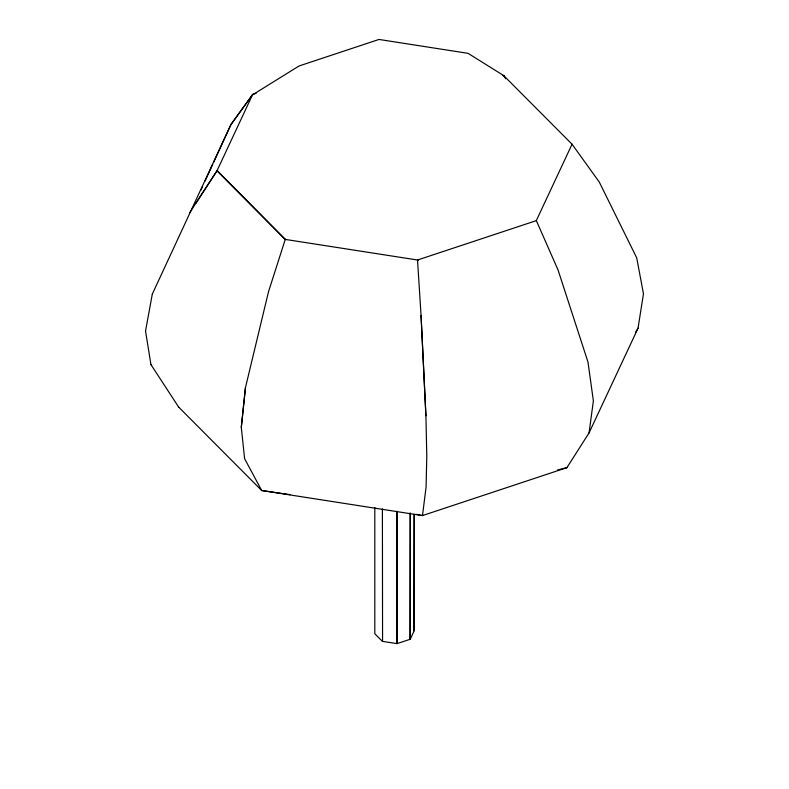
<?xml version="1.0" encoding="UTF-8"?>
<svg xmlns="http://www.w3.org/2000/svg" width="789" height="789" viewBox="0 0 789 789"><rect width="100%" height="100%" fill="white"/><g stroke="black" fill="none" stroke-linecap="round" stroke-linejoin="round"><path stroke-width="1.18" d="M413.909 630.806L414.186 514.3L414.195 630.786L410.231 639.258L397.054 643.617L397.054 511.193L397.064 643.637L382.379 641.349L374.814 633.725L374.814 507.435M410.241 639.238L410.241 512.949L410.024 639.149M290.066 494.644L261.692 490.521L244.62 458.725L241.286 427.273L245.448 387.655L268.507 291.733L285.253 239.402L217.192 170.582L217.429 171.272M241.306 427.342L245.458 387.665M566.887 467.68L589.048 432.934L593.377 400.911L587.973 362.013L558.07 270.045L536.342 220.624L417.519 260.015L285.233 239.402L216.975 170.858L252.677 94.433L252.441 94.907L299.021 65.99L378.996 39.45L468.055 53.336L503.648 75.566L502.997 75.517L503.757 75.636L505.69 78.782M638.045 328.165L643.469 293.804L636.693 257.816L599.245 181.983L572.055 144.219L536.323 220.604M145.531 331.094L152.307 294.08M201.027 189.902L202.556 186.579M205.081 181.046L212.695 164.428M213.701 162.218L230.93 124.563L252.658 94.443L256.169 93.28M152.297 294.1L230.94 124.563L252.825 94.345M589.048 432.934L638.054 328.165L635.569 332.317M195.879 203.227L216.936 170.828L217.399 171.243M189.745 212.645L216.975 170.858M382.566 641.22L382.399 508.915M418.269 259.798L417.489 259.68L418.338 259.739L417.519 260.015L421.06 315.521L425.922 415.793L426.79 456.19L426.09 487.02L422.49 515.592L261.711 490.521L178.708 407.144M557.379 469.997L566.887 467.66L422.48 515.572L416.503 514.349M502.82 75.488L503.619 75.537M286.042 239.54L285.243 239.422L286.18 239.55M503.747 75.626L572.055 144.229M150.955 364.626L178.699 407.163M145.541 331.084L150.946 364.646M421.05 315.521L425.902 415.773M503.767 75.636L502.958 75.517L503.767 75.636"/></g></svg>
